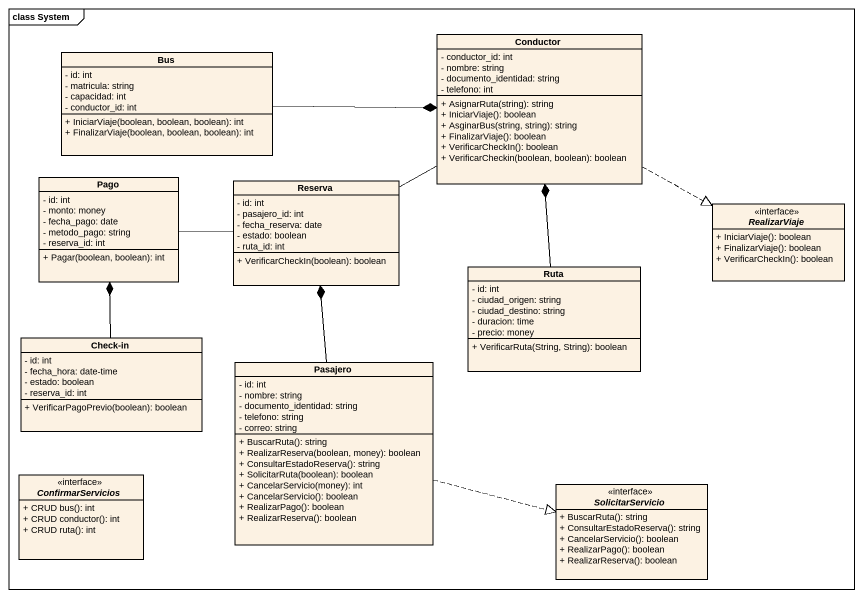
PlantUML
@startuml
mainframe class System
hide circle
hide empty members
skinparam classAttributeIconSize 0
class Conductor {
  - conductor_id: int
  - nombre: string
  - documento_identidad: string
  - telefono: int
  + AsignarRuta(string): string
  + IniciarViaje(): boolean
  + AsginarBus(string, string): string
  + FinalizarViaje(): boolean
  + VerificarCheckIn(): boolean
  + VerificarCheckin(boolean, boolean): boolean
}
class Bus {
  - id: int
  - matricula: string
  - capacidad: int
  - conductor_id: int
  + IniciarViaje(boolean, boolean, boolean): int
  + FinalizarViaje(boolean, boolean, boolean): int
}
class Pago {
  - id: int
  - monto: money
  - fecha_pago: date
  - metodo_pago: string
  - reserva_id: int
  + Pagar(boolean, boolean): int
}
class Reserva {
  - id: int
  - pasajero_id: int
  - fecha_reserva: date
  - estado: boolean
  - ruta_id: int
  + VerificarCheckIn(boolean): boolean
}
interface RealizarViaje {
  + IniciarViaje(): boolean
  + FinalizarViaje(): boolean
  + VerificarCheckIn(): boolean
}
class Ruta {
  - id: int
  - ciudad_origen: string
  - ciudad_destino: string
  - duracion: time
  - precio: money
  + VerificarRuta(String, String): boolean
}
class "Check-in" as Check_in {
  - id: int
  - fecha_hora: date-time
  - estado: boolean
  - reserva_id: int
  + VerificarPagoPrevio(boolean): boolean
}
class Pasajero {
  - id: int
  - nombre: string
  - documento_identidad: string
  - telefono: string
  - correo: string
  + BuscarRuta(): string
  + RealizarReserva(boolean, money): boolean
  + ConsultarEstadoReserva(): string
  + SolicitarRuta(boolean): boolean
  + CancelarServicio(money): int
  + CancelarServicio(): boolean
  + RealizarPago(): boolean
  + RealizarReserva(): boolean
}
interface ConfirmarServicios {
  + CRUD bus(): int
  + CRUD conductor(): int
  + CRUD ruta(): int
}
interface SolicitarServicio {
  + BuscarRuta(): string
  + ConsultarEstadoReserva(): string
  + CancelarServicio(): boolean
  + RealizarPago(): boolean
  + RealizarReserva(): boolean
}
Conductor -left- Reserva
Conductor .right.|> RealizarViaje
Bus -right-* Conductor
Pago -right- Reserva
Ruta -up-* Conductor
Check_in -up-* Pago
Pasajero -up-* Reserva
Pasajero .right.|> SolicitarServicio
@enduml
